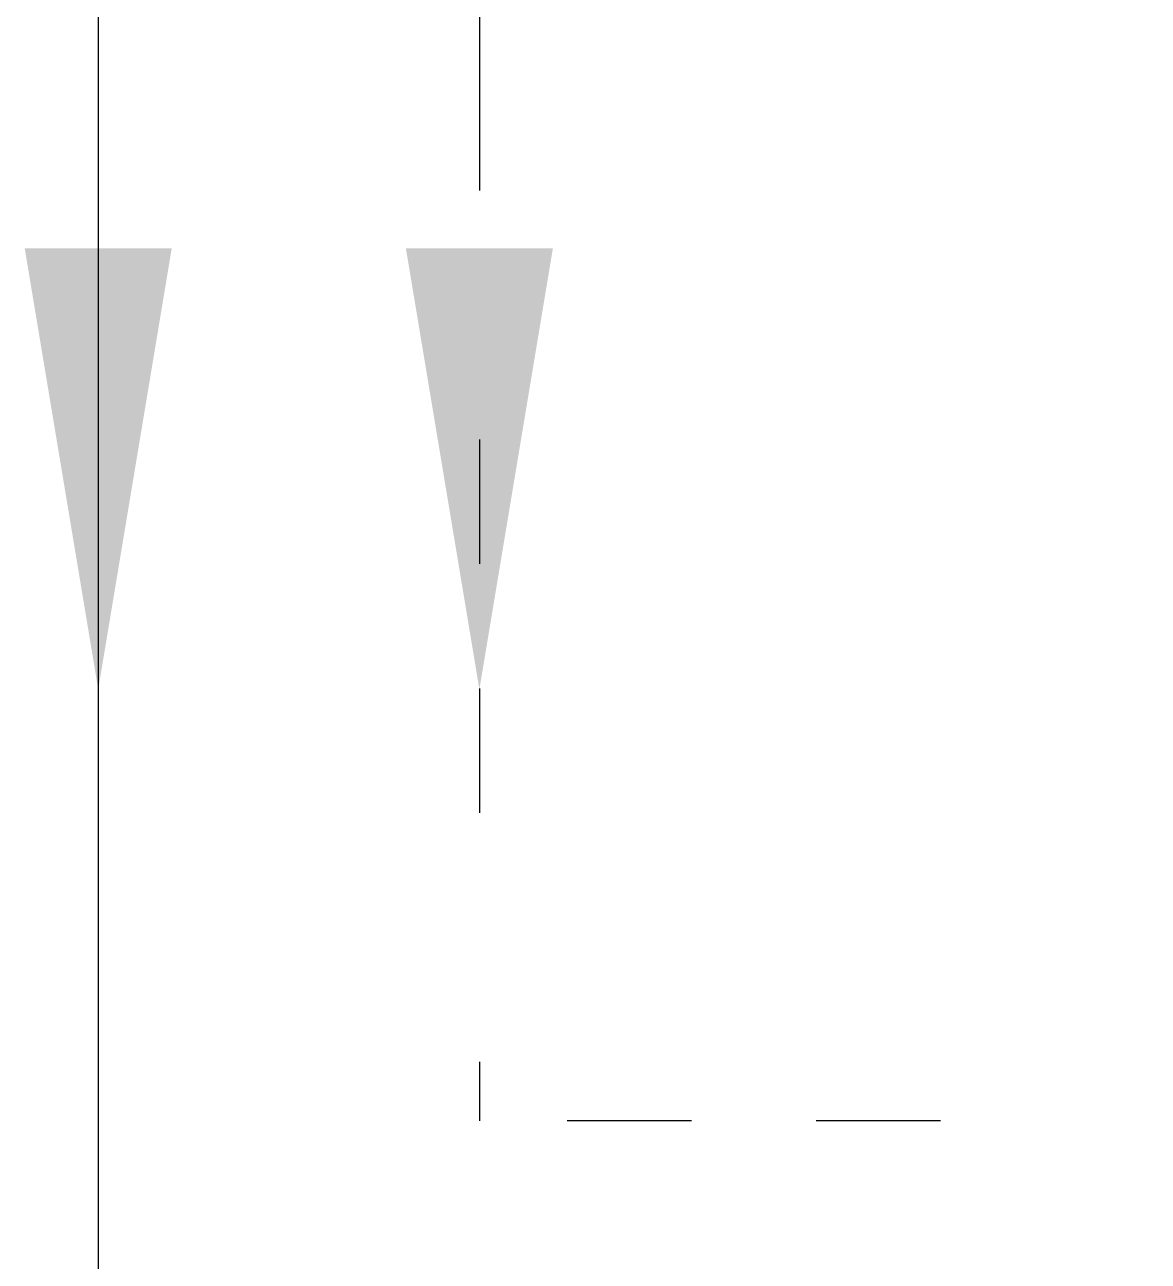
# Model space of a CAD drawing. Header units: millimetres. Extents: x -212361 to 39086, y -42 to 136893.
# Drawn here: x -97003 to -96430, y 72893 to 73523 of the extents above; entities that cross this region are included whole.
import ezdxf

# ---------------------------------------------------------------- set-up
doc = ezdxf.new("R2010")
doc.units = ezdxf.units.MM
doc.header["$LTSCALE"] = 25
doc.linetypes.add('schedules_symbols_notes$0$DHW', pattern=[1.7, 1, -0.2, 0.1, -0.1, 0.1, -0.2])
doc.layers.add('schedules_symbols_notes$0$M-PIPE-HWTR-SUPP', color=2, linetype='Continuous')
doc.layers.add('schedules_symbols_notes$0$P-DOMW-DHW', color=1, linetype='schedules_symbols_notes$0$DHW')

# ---------------------------------------------------------------- blocks, each defined once
blk = doc.blocks.new('schedules_symbols_notes$0$bar-n')
blk.add_solid([(1.2, 0.2), (1.2, -0.2), (0, 0)])
blk = doc.blocks.new('schedules_symbols_notes')
at = {"layer": 'schedules_symbols_notes$0$M-PIPE-HWTR-SUPP'}
blk.add_line((-3817.538, 2916.562), (-3817.538, 2767.987), dxfattribs=at)
at = {"layer": 'schedules_symbols_notes$0$P-DOMW-DHW'}
for p in [(-3809.882, 2916.293), (-3728.119, 2872.614)]:
    blk.add_line(p, (-3809.882, 2872.614), dxfattribs=at)
at = {"layer": 'schedules_symbols_notes$0$M-PIPE-HWTR-SUPP', "xscale": -7.381875000000001, "yscale": 7.381875000000001, "zscale": 7.381875000000001, "rotation": 270}
blk.add_blockref('schedules_symbols_notes$0$bar-n', (-3817.538, 2881.275), dxfattribs=at)
at = {"layer": 'schedules_symbols_notes$0$P-DOMW-DHW', "ltscale": 0.03937, "xscale": -7.381875000000001, "yscale": 7.381875000000001, "zscale": 7.381875000000001, "rotation": 270}
blk.add_blockref('schedules_symbols_notes$0$bar-n', (-3809.882, 2881.275), dxfattribs=at)

msp = doc.modelspace()

# ---------------------------------------------------------------- block references
at = {"xscale": 25.4, "yscale": 25.4, "zscale": 25.4}
msp.add_blockref('schedules_symbols_notes', (0, 0), dxfattribs=at)

doc.saveas('drawing.dxf')
